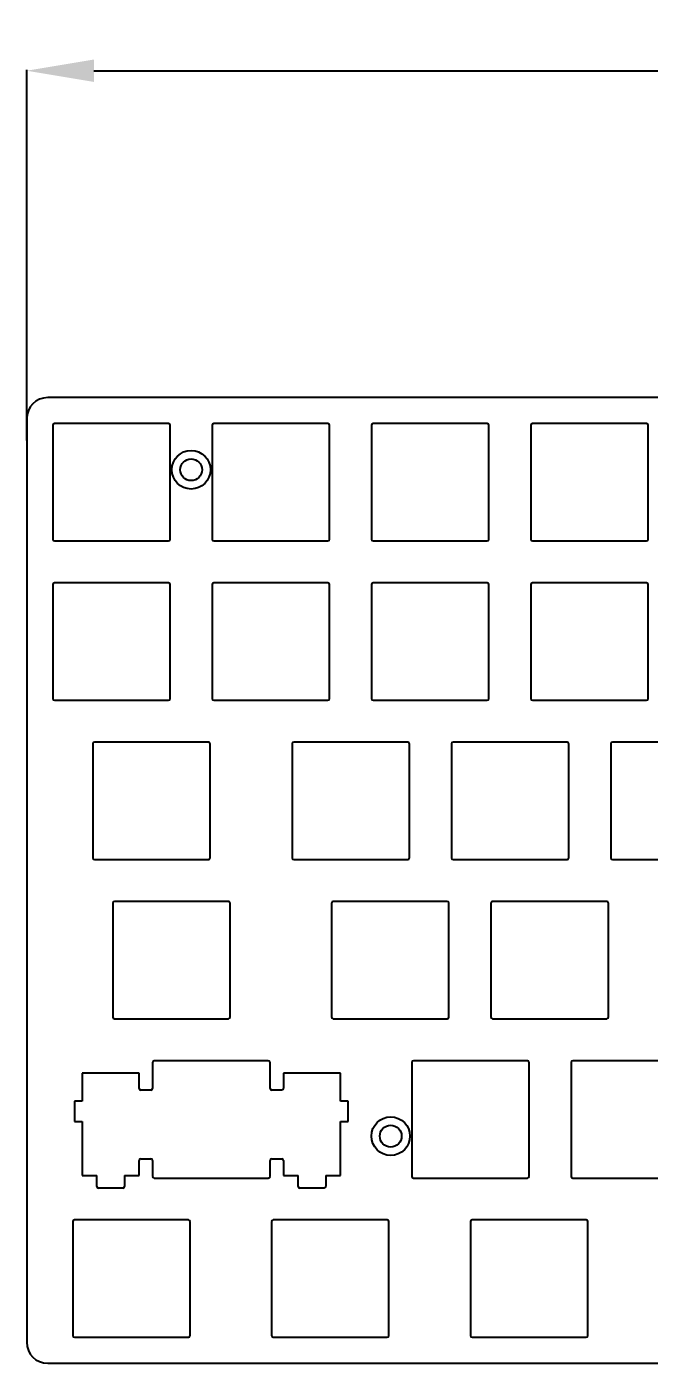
# Model space of a CAD drawing. Header units: inches. Extents: x -14 to 774, y -124 to 663.
# Drawn here: x 187 to 261.2, y 303.6 to 463.1 of the extents above; entities that cross this region are included whole.
import ezdxf

# ---------------------------------------------------------------- set-up
doc = ezdxf.new("R2010")
doc.units = ezdxf.units.IN
doc.header["$LTSCALE"] = 51.326917
doc.header["$MEASUREMENT"] = 0
doc.header["$PDMODE"] = 3
doc.header["$PDSIZE"] = 0.3125
doc.layers.get('0').update_dxf_attribs({"linetype": 'CONTINUOUS'})
doc.layers.get('Defpoints').update_dxf_attribs({"linetype": 'CONTINUOUS'})
doc.styles.get("Standard").update_dxf_attribs({"font": 'txt', "width": 0.8})
doc.dimstyles.get("Standard").update_dxf_attribs({"dimtxt": 0.15625, "dimasz": 0.1875, "dimexe": 0.125, "dimexo": 0.0625, "dimgap": 0.09, "dimtad": 0, "dimtih": 1, "dimtoh": 1, "dimzin": 4, "dimdsep": 46, "dimtxsty": 'Standard', "dimblk": '_FILLED', "dimblk1": '_FILLED', "dimblk2": '_FILLED', "dimcen": 0.09, "dimazin": 1, "dimtp": 0.01, "dimtm": 0.01, "dimtfac": 1, "dimtofl": 0, "dimtmove": 0, "dimatfit": 3, "dimldrblk": '_FILLED', "dimfxl": 1, "dimtolj": 1, "dimtzin": 4, "dimarcsym": 0})

# ---------------------------------------------------------------- blocks, each defined once
blk = doc.blocks.new('_FILLED')
at = {"color": 0, "linetype": 'ByBlock'}
blk.add_solid([(0, 0), (-1, 0.167), (-1, -0.167)], dxfattribs=at)
blk = doc.blocks.new('*D2')
at = {"color": 0, "lineweight": -2, "transparency": 16777216}
for p, q in [((187.01, 413.72), (187.01, 457.94)), ((549.21, 413.72), (549.21, 457.94))]:
    blk.add_line(p, q, dxfattribs=at)
at = {"color": 3, "lineweight": -2, "transparency": 16777216}
for p, q in [((195.01, 457.82), (352.55, 457.82)), ((541.21, 457.82), (383.67, 457.82))]:
    blk.add_line(p, q, dxfattribs=at)
at = {"layer": 'Defpoints', "color": 0, "transparency": 16777216}
for p in [(549.21, 457.82), (187.01, 413.66), (549.21, 413.66)]:
    blk.add_point(p, dxfattribs=at)
at = {"color": 3, "lineweight": -2, "transparency": 16777216, "xscale": 8, "yscale": 8, "zscale": 8, "rotation": 180}
blk.add_blockref('_FILLED', (187.01, 457.82), dxfattribs=at)
at = {"color": 3, "lineweight": -2, "transparency": 16777216, "xscale": 8, "yscale": 8, "zscale": 8}
blk.add_blockref('_FILLED', (549.21, 457.82), dxfattribs=at)
at = {"color": 3, "transparency": 16777216, "insert": (368.11, 457.82), "char_height": 8, "attachment_point": 5}
blk.add_mtext('\\A1;362.20', dxfattribs=at)

msp = doc.modelspace()

# ---------------------------------------------------------------- linework, layer by layer
at = {"color": 7, "linetype": 'Continuous'}
for p, q in [((546.71, 418.82), (189.51, 418.82)), ((187.01, 416.32), (187.01, 306.12)), ((190.11, 415.52), (190.11, 401.92)), ((203.91, 415.72), (190.31, 415.72)), ((204.11, 401.92), (204.11, 415.52)), ((209.11, 415.52), (209.11, 401.92)), ((222.91, 415.72), (209.31, 415.72)), ((223.11, 401.92), (223.11, 415.52)), ((228.11, 415.52), (228.11, 401.92)), ((241.91, 415.72), (228.31, 415.72)), ((242.11, 401.92), (242.11, 415.52)), ((247.11, 415.52), (247.11, 401.92)), ((260.91, 415.72), (247.31, 415.72)), ((261.11, 401.92), (261.11, 415.52)), ((190.31, 401.72), (203.91, 401.72)), ((209.31, 401.72), (222.91, 401.72)), ((228.31, 401.72), (241.91, 401.72)), ((247.31, 401.72), (260.91, 401.72)), ((190.11, 396.52), (190.11, 382.92)), ((203.91, 396.72), (190.31, 396.72)), ((204.11, 382.92), (204.11, 396.52)), ((209.11, 396.52), (209.11, 382.92)), ((222.91, 396.72), (209.31, 396.72)), ((223.11, 382.92), (223.11, 396.52)), ((228.11, 396.52), (228.11, 382.92)), ((241.91, 396.72), (228.31, 396.72)), ((242.11, 382.92), (242.11, 396.52)), ((247.11, 396.52), (247.11, 382.92)), ((260.91, 396.72), (247.31, 396.72)), ((261.11, 382.92), (261.11, 396.52)), ((190.31, 382.72), (203.91, 382.72)), ((209.31, 382.72), (222.91, 382.72)), ((228.31, 382.72), (241.91, 382.72)), ((247.31, 382.72), (260.91, 382.72)), ((194.875, 377.52), (194.875, 363.92)), ((208.675, 377.72), (195.075, 377.72)), ((208.875, 363.92), (208.875, 377.52)), ((218.64, 377.52), (218.64, 363.92)), ((232.44, 377.72), (218.84, 377.72)), ((232.64, 363.92), (232.64, 377.52)), ((237.64, 377.52), (237.64, 363.92)), ((251.44, 377.72), (237.84, 377.72)), ((251.64, 363.92), (251.64, 377.52)), ((256.64, 377.52), (256.64, 363.92)), ((270.44, 377.72), (256.84, 377.72)), ((195.075, 363.72), (208.675, 363.72)), ((218.84, 363.72), (232.44, 363.72)), ((237.84, 363.72), (251.44, 363.72)), ((256.84, 363.72), (270.44, 363.72)), ((197.255, 358.52), (197.255, 344.92)), ((211.055, 358.72), (197.455, 358.72)), ((211.255, 344.92), (211.255, 358.52)), ((223.355, 358.52), (223.355, 344.92)), ((237.155, 358.72), (223.555, 358.72)), ((237.355, 344.92), (237.355, 358.52)), ((242.355, 358.52), (242.355, 344.92)), ((256.155, 358.72), (242.555, 358.72)), ((256.355, 344.92), (256.355, 358.52)), ((197.455, 344.72), (211.055, 344.72)), ((223.555, 344.72), (237.155, 344.72)), ((242.555, 344.72), (256.155, 344.72)), ((215.815, 339.72), (202.215, 339.72)), ((246.705, 339.72), (233.105, 339.72)), ((265.705, 339.72), (252.105, 339.72)), ((193.615, 338.22), (193.615, 334.87)), ((200.415, 338.22), (193.615, 338.22)), ((200.415, 336.42), (200.415, 338.22)), ((202.015, 339.52), (202.015, 336.42)), ((216.015, 336.42), (216.015, 339.52)), ((217.615, 338.22), (217.615, 336.42)), ((224.415, 338.22), (217.615, 338.22)), ((224.415, 334.87), (224.415, 338.22)), ((232.905, 339.52), (232.905, 325.92)), ((246.905, 325.92), (246.905, 339.52)), ((251.905, 339.52), (251.905, 325.92)), ((192.715, 334.87), (192.715, 332.47)), ((193.615, 334.87), (192.715, 334.87)), ((201.815, 336.22), (200.615, 336.22)), ((217.415, 336.22), (216.215, 336.22)), ((225.315, 334.87), (224.415, 334.87)), ((225.315, 332.47), (225.315, 334.87)), ((192.715, 332.47), (193.615, 332.47)), ((193.615, 332.47), (193.615, 326.02)), ((224.415, 326.02), (224.415, 332.47)), ((224.415, 332.47), (225.315, 332.47)), ((200.415, 326.02), (200.415, 327.82)), ((200.615, 328.02), (201.815, 328.02)), ((202.015, 327.82), (202.015, 325.92)), ((216.015, 325.92), (216.015, 327.82)), ((216.215, 328.02), (217.415, 328.02)), ((217.615, 327.82), (217.615, 326.02)), ((193.615, 326.02), (195.365, 326.02)), ((195.365, 324.72), (195.365, 326.02)), ((198.665, 326.02), (198.665, 324.72)), ((198.665, 326.02), (200.415, 326.02)), ((202.215, 325.72), (215.815, 325.72)), ((217.615, 326.02), (219.365, 326.02)), ((219.365, 324.72), (219.365, 326.02)), ((222.665, 326.02), (222.665, 324.72)), ((222.665, 326.02), (224.415, 326.02)), ((233.105, 325.72), (246.705, 325.72)), ((252.105, 325.72), (265.705, 325.72)), ((198.465, 324.52), (195.565, 324.52)), ((222.465, 324.52), (219.565, 324.52)), ((192.49, 320.52), (192.49, 306.92)), ((206.29, 320.72), (192.69, 320.72)), ((206.49, 306.92), (206.49, 320.52)), ((216.2, 320.52), (216.2, 306.92)), ((230, 320.72), (216.4, 320.72)), ((230.2, 306.92), (230.2, 320.52)), ((239.91, 320.52), (239.91, 306.92)), ((253.71, 320.72), (240.11, 320.72)), ((253.91, 306.92), (253.91, 320.52)), ((192.69, 306.72), (206.29, 306.72)), ((216.4, 306.72), (230, 306.72)), ((240.11, 306.72), (253.71, 306.72)), ((189.51, 303.62), (546.71, 303.62))]:
    msp.add_line(p, q, dxfattribs=at)
for centre, radius in [((206.61, 410.22), 2.3), ((206.61, 410.22), 1.3), ((230.405, 330.72), 2.3), ((230.405, 330.72), 1.3)]:
    msp.add_circle(centre, radius, dxfattribs=at)
for centre, radius, start, end in [((189.51, 416.32), 2.5, 90, 180), ((190.31, 415.52), 0.2, 90, 180), ((203.91, 415.52), 0.2, 0, 90), ((209.31, 415.52), 0.2, 90, 180), ((222.91, 415.52), 0.2, 0, 90), ((228.31, 415.52), 0.2, 90, 180), ((241.91, 415.52), 0.2, 0, 90), ((247.31, 415.52), 0.2, 90, 180), ((260.91, 415.52), 0.2, 0, 90), ((190.31, 401.92), 0.2, 180, 270), ((203.91, 401.92), 0.2, 270, 360), ((209.31, 401.92), 0.2, 180, 270), ((222.91, 401.92), 0.2, 270, 360), ((228.31, 401.92), 0.2, 180, 270), ((241.91, 401.92), 0.2, 270, 360), ((247.31, 401.92), 0.2, 180, 270), ((260.91, 401.92), 0.2, 270, 360), ((190.31, 396.52), 0.2, 90, 180), ((203.91, 396.52), 0.2, 0, 90), ((209.31, 396.52), 0.2, 90, 180), ((222.91, 396.52), 0.2, 0, 90), ((228.31, 396.52), 0.2, 90, 180), ((241.91, 396.52), 0.2, 0, 90), ((247.31, 396.52), 0.2, 90, 180), ((260.91, 396.52), 0.2, 0, 90), ((190.31, 382.92), 0.2, 180, 270), ((203.91, 382.92), 0.2, 270, 360), ((209.31, 382.92), 0.2, 180, 270), ((222.91, 382.92), 0.2, 270, 360), ((228.31, 382.92), 0.2, 180, 270), ((241.91, 382.92), 0.2, 270, 360), ((247.31, 382.92), 0.2, 180, 270), ((260.91, 382.92), 0.2, 270, 360), ((195.075, 377.52), 0.2, 90, 180), ((208.675, 377.52), 0.2, 0, 90), ((218.84, 377.52), 0.2, 90, 180), ((232.44, 377.52), 0.2, 0, 90), ((237.84, 377.52), 0.2, 90, 180), ((251.44, 377.52), 0.2, 0, 90), ((256.84, 377.52), 0.2, 90, 180), ((195.075, 363.92), 0.2, 180, 270), ((208.675, 363.92), 0.2, 270, 360), ((218.84, 363.92), 0.2, 180, 270), ((232.44, 363.92), 0.2, 270, 360), ((237.84, 363.92), 0.2, 180, 270), ((251.44, 363.92), 0.2, 270, 360), ((256.84, 363.92), 0.2, 180, 270), ((197.455, 358.52), 0.2, 90, 180), ((211.055, 358.52), 0.2, 0, 90), ((223.555, 358.52), 0.2, 90, 180), ((237.155, 358.52), 0.2, 0, 90), ((242.555, 358.52), 0.2, 90, 180), ((256.155, 358.52), 0.2, 0, 90), ((197.455, 344.92), 0.2, 180, 270), ((211.055, 344.92), 0.2, 270, 360), ((223.555, 344.92), 0.2, 180, 270), ((237.155, 344.92), 0.2, 270, 360), ((242.555, 344.92), 0.2, 180, 270), ((256.155, 344.92), 0.2, 270, 360), ((202.215, 339.52), 0.2, 90, 180), ((215.815, 339.52), 0.2, 0, 90), ((233.105, 339.52), 0.2, 90, 180), ((246.705, 339.52), 0.2, 0, 90), ((252.105, 339.52), 0.2, 90, 180), ((200.615, 336.42), 0.2, 180, 270), ((201.815, 336.42), 0.2, 270, 360), ((216.215, 336.42), 0.2, 180, 270), ((217.415, 336.42), 0.2, 270, 360), ((200.615, 327.82), 0.2, 90, 180), ((201.815, 327.82), 0.2, 0, 90), ((216.215, 327.82), 0.2, 90, 180), ((217.415, 327.82), 0.2, 0, 90), ((202.215, 325.92), 0.2, 180, 270), ((215.815, 325.92), 0.2, 270, 360), ((233.105, 325.92), 0.2, 180, 270), ((246.705, 325.92), 0.2, 270, 360), ((252.105, 325.92), 0.2, 180, 270), ((195.565, 324.72), 0.2, 180, 270), ((198.465, 324.72), 0.2, 270, 360), ((219.565, 324.72), 0.2, 180, 270), ((222.465, 324.72), 0.2, 270, 360), ((192.69, 320.52), 0.2, 90, 180), ((206.29, 320.52), 0.2, 0, 90), ((216.4, 320.52), 0.2, 90, 180), ((230, 320.52), 0.2, 0, 90), ((240.11, 320.52), 0.2, 90, 180), ((253.71, 320.52), 0.2, 0, 90), ((192.69, 306.92), 0.2, 180, 270), ((206.29, 306.92), 0.2, 270, 360), ((216.4, 306.92), 0.2, 180, 270), ((230, 306.92), 0.2, 270, 360), ((240.11, 306.92), 0.2, 180, 270), ((253.71, 306.92), 0.2, 270, 360), ((189.51, 306.12), 2.5, 180, 270)]:
    msp.add_arc(centre, radius, start, end, dxfattribs=at)

# ---------------------------------------------------------------- dimensions: what is measured, and where the dimension line sits
dim = msp.add_linear_dim(base=(549.21, 457.819), p1=(187.01, 413.659), p2=(549.21, 413.659), dimstyle='Standard', override={"dimtxt": 8, "dimasz": 8, "dimzin": 0, "dimcen": 8.39895, "dimclrd": 3, "dimclrt": 3, "dimadec": 0, "dimazin": 0, "dimtp": 0, "dimtm": 0, "dimtzin": 0})
dim.commit()
dim.dimension.update_dxf_attribs({"geometry": '*D2', "text_midpoint": (368.11, 457.819)})

doc.saveas('drawing.dxf')
